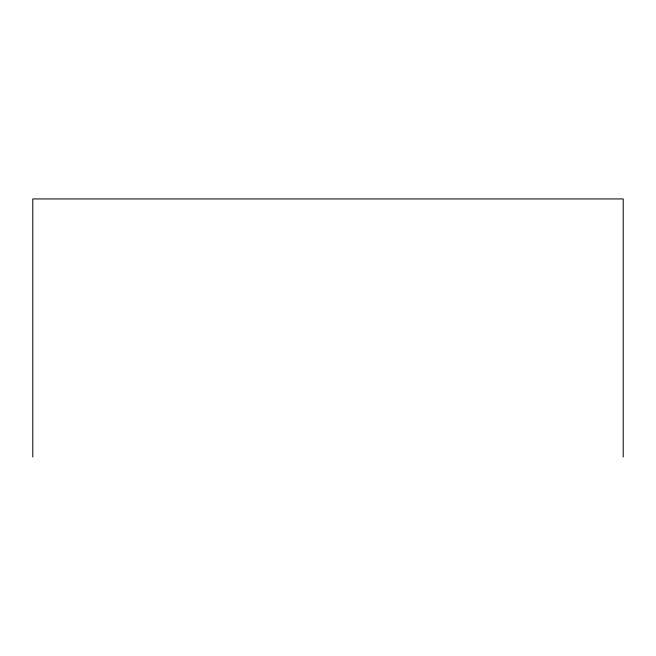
<?xml version="1.0" encoding="UTF-8"?>
<svg xmlns="http://www.w3.org/2000/svg" width="656" height="656" viewBox="0 0 656 656"><rect width="100%" height="100%" fill="white"/><g stroke="black" fill="none" stroke-linecap="round" stroke-linejoin="round"><path stroke-width="0.98" d="M623.2 457.068L623.2 198.932L32.8 198.932L32.8 457.068"/></g></svg>
